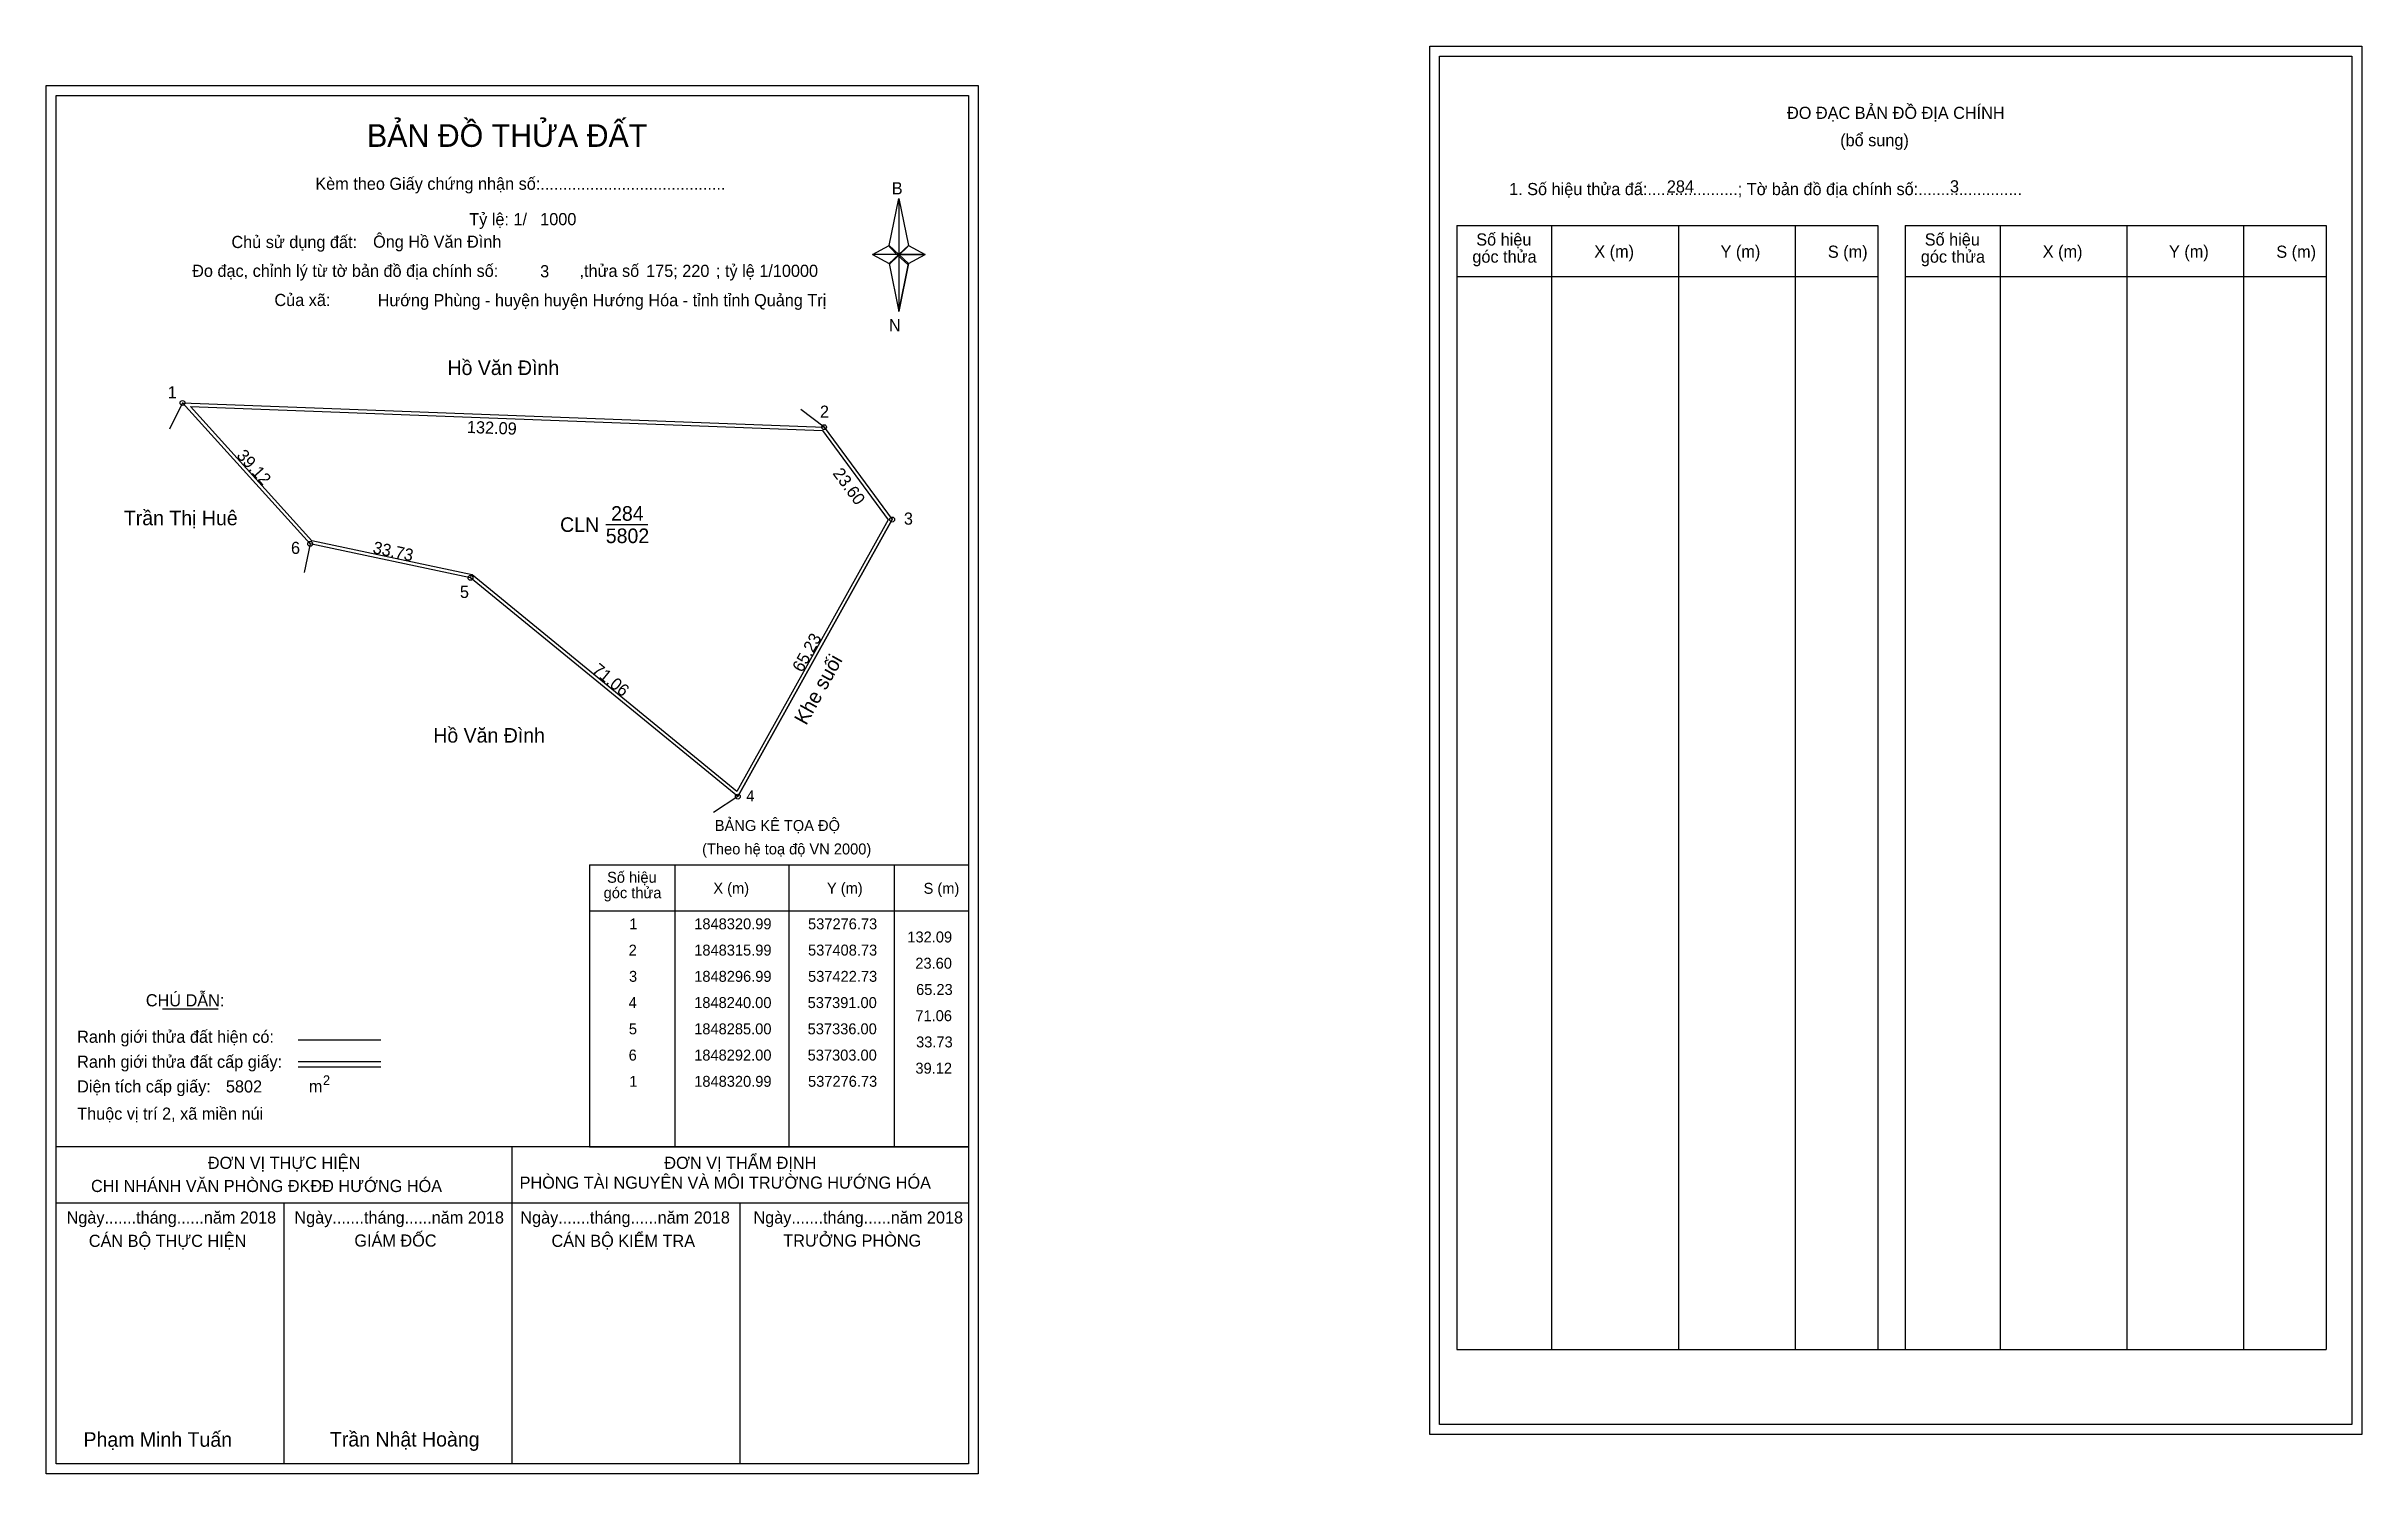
# Model space of a CAD drawing. Extents: x 537249 to 537725, y 1848101 to 1848394.
import ezdxf

# ---------------------------------------------------------------- set-up
doc = ezdxf.new("R2010")
doc.units = 0
for name, color, linetype in [('Level 1', 7, 'Continuous'), ('Level 10', 7, 'Continuous'), ('Level 11', 7, 'Continuous'), ('Level 13', 7, 'Continuous'), ('Level 22', 7, 'Continuous'), ('Level 27', 7, 'Continuous'), ('Level 3', 7, 'Continuous'), ('Level 36', 7, 'Continuous'), ('Level 49', 7, 'Continuous'), ('Level 53', 7, 'Continuous'), ('Level 55', 7, 'Continuous'), ('Level 6', 7, 'Continuous'), ('Level 63', 7, 'Continuous'), ('Level 9', 7, 'Continuous')]:
    doc.layers.add(name, color=color, linetype=linetype)

msp = doc.modelspace()

# ---------------------------------------------------------------- linework, layer by layer
at = {"layer": 'Level 1'}
for p, q in [((537535.35, 1848392.36), (537535.35, 1848392.36)), ((537250.73, 1848384.27), (537250.73, 1848384.27)), ((537422.15, 1848353.38), (537424.11, 1848363.02)), ((537422.15, 1848353.38), (537424.11, 1848363.02)), ((537424.11, 1848363.02), (537424.11, 1848351.5)), ((537424.11, 1848363.02), (537426.08, 1848353.38)), ((537424.11, 1848363.02), (537424.11, 1848351.5)), ((537538.88, 1848357.5), (537625.48, 1848357.5)), ((537558.47, 1848126.24), (537558.47, 1848357.5)), ((537584.54, 1848126.24), (537584.54, 1848357.5)), ((537608.52, 1848357.5), (537608.52, 1848126.24)), ((537625.48, 1848357.5), (537625.48, 1848126.24)), ((537631.14, 1848357.5), (537717.74, 1848357.5)), ((537650.73, 1848126.24), (537650.73, 1848357.5)), ((537676.8, 1848126.24), (537676.8, 1848357.5)), ((537700.77, 1848357.5), (537700.77, 1848126.24)), ((537717.74, 1848357.5), (537717.74, 1848126.24)), ((537418.7, 1848351.5), (537422.15, 1848353.38)), ((537418.7, 1848351.5), (537422.15, 1848349.66)), ((537424.11, 1848351.5), (537418.7, 1848351.5)), ((537422.15, 1848353.38), (537424.11, 1848351.5)), ((537424.11, 1848351.5), (537422.15, 1848353.38)), ((537423.97, 1848351.28), (537422.15, 1848353.17)), ((537424.11, 1848351.5), (537422.15, 1848349.66)), ((537422.15, 1848349.66), (537424.11, 1848351.5)), ((537425.93, 1848353.17), (537423.97, 1848351.28)), ((537423.97, 1848351.28), (537425.93, 1848353.17)), ((537426.08, 1848353.38), (537424.11, 1848351.5)), ((537424.11, 1848351.5), (537426.08, 1848353.38)), ((537424.11, 1848351.5), (537424.11, 1848339.8)), ((537424.11, 1848351.5), (537429.53, 1848351.5)), ((537424.11, 1848351.5), (537426.08, 1848349.66)), ((537429.53, 1848351.5), (537424.11, 1848351.5)), ((537424.11, 1848351.5), (537424.11, 1848339.8)), ((537426.08, 1848349.66), (537424.11, 1848351.5)), ((537426.08, 1848353.38), (537429.53, 1848351.5)), ((537426.08, 1848349.66), (537429.53, 1848351.5)), ((537423.97, 1848351.28), (537422.15, 1848349.44)), ((537422.15, 1848349.44), (537423.97, 1848351.28)), ((537422.15, 1848349.66), (537424.11, 1848339.8)), ((537425.93, 1848349.44), (537423.97, 1848351.28)), ((537426.08, 1848349.66), (537424.11, 1848339.8)), ((537424.11, 1848339.8), (537426.08, 1848349.66)), ((537538.88, 1848346.98), (537625.48, 1848346.98)), ((537631.14, 1848346.98), (537717.74, 1848346.98)), ((537360.48, 1848225.99), (537438.42, 1848225.99)), ((537378.11, 1848167.91), (537378.11, 1848225.99)), ((537401.57, 1848167.91), (537401.57, 1848225.99)), ((537423.15, 1848225.99), (537423.15, 1848167.91)), ((537360.48, 1848216.51), (537438.42, 1848216.51)), ((537272.64, 1848196.33), (537284.05, 1848196.33)), ((537300.51, 1848189.93), (537317.52, 1848189.93)), ((537300.51, 1848185.48), (537317.52, 1848185.48)), ((537300.51, 1848184.38), (537317.52, 1848184.38)), ((537357.55, 1848167.91), (537250.72, 1848167.91)), ((537438.42, 1848167.91), (537333.58, 1848167.91)), ((537344.57, 1848102.69), (537344.57, 1848167.91)), ((537360.48, 1848167.91), (537438.42, 1848167.91)), ((537438.42, 1848156.36), (537250.72, 1848156.36)), ((537297.65, 1848102.69), (537297.65, 1848156.36)), ((537391.5, 1848102.69), (537391.5, 1848156.36)), ((537538.88, 1848126.24), (537717.74, 1848126.24)), ((537723.05, 1848110.78), (537723.05, 1848110.78)), ((537438.42, 1848102.69), (537438.42, 1848102.69))]:
    msp.add_line(p, q, dxfattribs=at)
at = {"layer": 'Level 10'}
for p, q in [((537276.73, 1848320.99), (537303, 1848292)), ((537276.73, 1848320.99), (537408.73, 1848315.99)), ((537303, 1848292), (537276.73, 1848320.99)), ((537278.37, 1848320.23), (537408.37, 1848315.3)), ((537303.37, 1848292.64), (537278.37, 1848320.23)), ((537408.37, 1848315.3), (537421.9, 1848296.94)), ((537408.73, 1848315.99), (537422.73, 1848296.99)), ((537421.9, 1848296.94), (537390.8, 1848241.07)), ((537391, 1848240), (537422.73, 1848296.99)), ((537422.73, 1848296.99), (537391, 1848240)), ((537336, 1848285), (537303, 1848292)), ((537336.31, 1848285.65), (537303.37, 1848292.64)), ((537391, 1848240), (537336, 1848285)), ((537390.8, 1848241.07), (537336.31, 1848285.65))]:
    msp.add_line(p, q, dxfattribs=at)
at = {"layer": 'Level 11'}
for centre in [(537276.73, 1848320.99), (537276.73, 1848320.99), (537408.73, 1848315.99), (537422.73, 1848296.99), (537303, 1848292), (537336, 1848285), (537391, 1848240)]:
    msp.add_circle(centre, 0.5, dxfattribs=at)
at = {"layer": 'Level 27'}
for p, q in [((537276.73, 1848320.99), (537274.05, 1848315.62)), ((537408.73, 1848315.99), (537403.95, 1848319.62)), ((537303, 1848292), (537301.75, 1848286.13)), ((537391, 1848240), (537385.96, 1848236.74))]:
    msp.add_line(p, q, dxfattribs=at)
at = {"layer": 'Level 3'}
for p, q in [((537538.88, 1848357.5), (537538.88, 1848126.24)), ((537631.14, 1848357.5), (537631.14, 1848126.24)), ((537360.48, 1848225.99), (537360.48, 1848167.91))]:
    msp.add_line(p, q, dxfattribs=at)
at = {"layer": 'Level 63'}
for p, q in [((537533.35, 1848394.36), (537725.05, 1848394.36)), ((537533.35, 1848108.78), (537533.35, 1848394.36)), ((537725.05, 1848394.36), (537725.05, 1848108.78)), ((537535.35, 1848392.36), (537723.05, 1848392.36)), ((537535.35, 1848110.78), (537535.35, 1848392.36)), ((537723.05, 1848392.36), (537723.05, 1848110.78)), ((537248.72, 1848386.27), (537440.42, 1848386.27)), ((537248.72, 1848100.69), (537248.72, 1848386.27)), ((537440.42, 1848386.27), (537440.42, 1848100.69)), ((537250.72, 1848384.27), (537438.42, 1848384.27)), ((537250.72, 1848102.69), (537250.72, 1848384.27)), ((537438.42, 1848384.27), (537438.42, 1848102.69)), ((537725.05, 1848108.78), (537533.35, 1848108.78)), ((537723.05, 1848110.78), (537535.35, 1848110.78)), ((537440.42, 1848100.69), (537248.72, 1848100.69)), ((537438.42, 1848102.69), (537250.72, 1848102.69))]:
    msp.add_line(p, q, dxfattribs=at)
at = {"layer": 'Level 9'}
msp.add_line((537363.81, 1848295.95), (537372.5, 1848295.95), dxfattribs=at)

# ---------------------------------------------------------------- texts
at = {"layer": 'Level 1'}
for s, height, p in [('ĐO ĐẠC BẢN ĐỒ ĐỊA CHÍNH', 2.5, (537606.83, 1848379.42)), ('BẢN ĐỒ THỬA ĐẤT', 4.6657, (537314.69, 1848373.67)), ('(bổ sung)', 2.5, (537617.77, 1848373.8)), ('Kèm theo Giấy chứng nhận số:.........................................', 2.5, (537304.07, 1848364.84)), ('B', 2.5, (537422.66, 1848363.9)), ('1. Số hiệu thửa đấ:....................; Tờ bản đồ địa chính số:.......................', 2.5, (537549.66, 1848363.74)), ('Số hiệu', 2.5, (537542.9, 1848353.37)), ('Số hiệu', 2.5, (537635.16, 1848353.37)), ('Chủ sử dụng đất:', 2.5, (537286.81, 1848352.85)), ('góc thửa', 2.5, (537542.1, 1848349.84)), ('X (m)', 2.5, (537567.18, 1848350.9)), ('Y (m)', 2.5, (537593.16, 1848350.9)), ('S (m)', 2.5, (537615.23, 1848350.85)), ('góc thửa', 2.5, (537634.36, 1848349.84)), ('X (m)', 2.5, (537659.44, 1848350.9)), ('Y (m)', 2.5, (537685.41, 1848350.9)), ('S (m)', 2.5, (537707.49, 1848350.85)), ('Đo đạc, chỉnh lý từ tờ bản đồ địa chính số:                  ,thửa số                 ; tỷ lệ 1/10000', 2.5, (537278.73, 1848346.92)), ('Của xã:', 2.5, (537295.65, 1848340.92)), ('N', 2.5, (537422.06, 1848335.73)), ('BẢNG KÊ TỌA ĐỘ', 2.25, (537386.25, 1848232.92)), ('(Theo hệ toạ độ VN 2000)', 2.25, (537383.64, 1848228.1)), ('Số hiệu', 2.25, (537364.09, 1848222.27)), ('góc thửa', 2.25, (537363.38, 1848219.09)), ('X (m)', 2.25, (537385.95, 1848220.04)), ('Y (m)', 2.25, (537409.32, 1848220.04)), ('S (m)', 2.25, (537429.2, 1848220)), ('CHÚ DẪN:', 2.5, (537269.2, 1848196.84)), ('Ranh giới thửa đất hiện có:', 2.5, (537255.07, 1848189.34)), ('Ranh giới thửa đất cấp giấy:', 2.5, (537255.07, 1848184.2)), ('Diện tích cấp giấy:', 2.5, (537255.07, 1848179.12)), ('m', 2.5, (537302.73, 1848179.14)), ('2', 2, (537305.62, 1848180.65)), ('Thuộc vị trí 2, xã miền núi', 2.5, (537255.07, 1848173.52)), ('ĐƠN VỊ THỰC HIỆN', 2.5, (537281.96, 1848163.4)), ('ĐƠN VỊ THẨM ĐỊNH', 2.5, (537375.86, 1848163.4)), ('CHI NHÁNH VĂN PHÒNG ĐKĐĐ HƯỚNG HÓA', 2.5, (537257.92, 1848158.64)), ('PHÒNG TÀI NGUYÊN VÀ MÔI TRƯỜNG HƯỚNG HÓA', 2.5, (537346.09, 1848159.33)), ('Ngày.......tháng......năm 2018', 2.5, (537252.89, 1848152.16)), ('Ngày.......tháng......năm 2018', 2.5, (537299.76, 1848152.16)), ('Ngày.......tháng......năm 2018', 2.5, (537346.24, 1848152.16)), ('Ngày.......tháng......năm 2018', 2.5, (537394.2, 1848152.16)), ('CÁN BỘ THỰC HIỆN', 2.5, (537257.47, 1848147.35)), ('GIÁM ĐỐC', 2.5, (537312.1, 1848147.41)), ('CÁN BỘ KIỂM TRA', 2.5, (537352.65, 1848147.35)), ('TRƯỞNG PHÒNG', 2.5, (537400.33, 1848147.41)), ('Phạm Minh Tuấn', 3, (537256.38, 1848106.23)), ('Trần Nhật Hoàng', 3, (537307.07, 1848106.28))]:
    msp.add_text(s, height=height, dxfattribs=at).set_placement(p)
at = {"layer": 'Level 11'}
msp.add_text('Tỷ lệ: 1/', height=2.5, dxfattribs=at).set_placement((537335.73, 1848357.53))
at = {"layer": 'Level 13'}
for s, p in [('284', (537364.91, 1848296.75)), ('CLN', (537354.42, 1848294.45)), ('5802', (537363.82, 1848292.15))]:
    msp.add_text(s, height=3, dxfattribs=at).set_placement(p)
at = {"layer": 'Level 22'}
msp.add_text('Khe suối', height=3, rotation=60.8657, dxfattribs=at).set_placement((537405.04, 1848254.51))
at = {"layer": 'Level 36'}
for s, p in [('Hồ Văn Đình', (537331.26, 1848326.73)), ('Trần Thị Huê', (537264.68, 1848295.82)), ('Hồ Văn Đình', (537328.33, 1848251.1))]:
    msp.add_text(s, height=3, dxfattribs=at).set_placement(p)
at = {"layer": 'Level 49'}
for s, rotation, p in [('132.09', 357.8307, (537335.23, 1848314.82)), ('39.12', 312.1821, (537287.72, 1848310.05)), ('23.60', 306.3844, (537410.39, 1848306.48)), ('33.73', 348.0239, (537315.75, 1848290.11)), ('65.23', 60.8925, (537404.22, 1848265.39)), ('71.06', 320.7106, (537360.85, 1848265.71))]:
    msp.add_text(s, height=2.5, rotation=rotation, dxfattribs=at).set_placement(p)
at = {"layer": 'Level 53'}
for s, p in [('1', (537368.67, 1848212.69)), ('1848320.99', (537382.02, 1848212.69)), ('537276.73', (537405.43, 1848212.69)), ('2', (537368.53, 1848207.29)), ('1848315.99', (537382.02, 1848207.29)), ('537408.73', (537405.43, 1848207.29)), ('132.09', (537425.86, 1848209.99)), ('3', (537368.6, 1848201.89)), ('1848296.99', (537382.02, 1848201.89)), ('537422.73', (537405.43, 1848201.89)), ('23.60', (537427.5, 1848204.59)), ('65.23', (537427.66, 1848199.19)), ('4', (537368.52, 1848196.49)), ('1848240.00', (537382.01, 1848196.49)), ('537391.00', (537405.35, 1848196.49)), ('71.06', (537427.51, 1848193.79)), ('5', (537368.57, 1848191.09)), ('1848285.00', (537382.01, 1848191.09)), ('537336.00', (537405.35, 1848191.09)), ('33.73', (537427.66, 1848188.39)), ('6', (537368.53, 1848185.69)), ('1848292.00', (537382.01, 1848185.69)), ('537303.00', (537405.35, 1848185.69)), ('39.12', (537427.52, 1848182.99)), ('1', (537368.67, 1848180.29)), ('1848320.99', (537382.02, 1848180.29)), ('537276.73', (537405.43, 1848180.29))]:
    msp.add_text(s, height=2.25, dxfattribs=at).set_placement(p)
at = {"layer": 'Level 55'}
for s, height, p in [('1', 0.4, (537276.62, 1848320.99)), ('0', 0.11, (537276.69, 1848320.88)), ('0', 0.11, (537276.69, 1848320.88)), ('0', 0.11, (537276.69, 1848320.88)), ('2', 0.4, (537408.59, 1848315.99)), ('0', 0.11, (537408.69, 1848315.88)), ('0', 0.11, (537408.69, 1848315.88)), ('0', 0.11, (537408.69, 1848315.88)), ('0', 0.11, (537408.69, 1848315.88)), ('3', 0.4, (537422.61, 1848296.99)), ('0', 0.11, (537422.69, 1848296.88)), ('0', 0.11, (537422.69, 1848296.88)), ('6', 0.4, (537302.86, 1848292)), ('0', 0.11, (537302.96, 1848291.89)), ('0', 0.11, (537302.96, 1848291.89)), ('5', 0.4, (537335.87, 1848285)), ('0', 0.11, (537335.96, 1848284.89)), ('4', 0.4, (537390.86, 1848240)), ('0', 0.11, (537390.96, 1848239.89)), ('0', 0.11, (537390.96, 1848239.89)), ('0', 0.11, (537390.96, 1848239.89))]:
    msp.add_text(s, height=height, dxfattribs=at).set_placement(p)
at = {"layer": 'Level 6'}
for s, p in [('284', (537582.11, 1848364.28)), ('3', (537640.35, 1848364.3)), ('1000', (537350.33, 1848357.55)), ('Ông Hồ Văn Đình', (537315.95, 1848352.92)), ('3', (537350.32, 1848346.83)), ('175; 220', (537372.12, 1848346.91)), (' Hướng Phùng - huyện huyện Hướng Hóa - tỉnh tỉnh Quảng Trị', (537315.96, 1848340.88)), ('5802', (537285.67, 1848179.12))]:
    msp.add_text(s, height=2.5, dxfattribs=at).set_placement(p)
at = {"layer": 'Level 9'}
for s, height, p in [('1', 2.5, (537273.69, 1848321.92)), ('2', 2.5, (537407.88, 1848317.94)), ('3', 2.5, (537425.15, 1848295.94)), ('6', 2.5, (537299.06, 1848289.92)), ('5', 2.5, (537333.81, 1848280.86)), ('4', 2.25, (537392.72, 1848239.01))]:
    msp.add_text(s, height=height, dxfattribs=at).set_placement(p)

doc.saveas('drawing.dxf')
